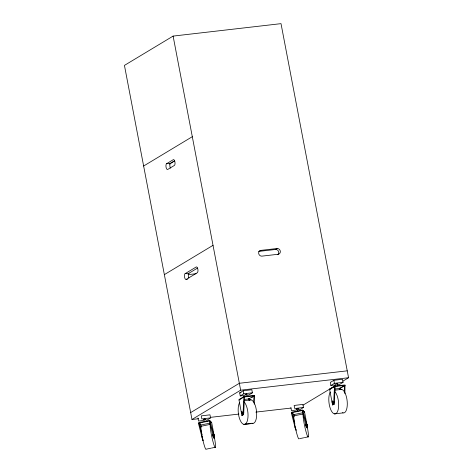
<?xml version="1.0" encoding="UTF-8"?>
<svg xmlns="http://www.w3.org/2000/svg" width="473" height="473" viewBox="0 0 473 473"><rect width="100%" height="100%" fill="white"/><g stroke="black" fill="none" stroke-linecap="round" stroke-linejoin="round"><path stroke-width="0.71" d="M248.833 398.52L249.105 400.205M339.472 388.073L339.744 389.752M253.699 402.015L253.954 395.86L244.458 396.953L243.636 414.62L241.892 415.412L242.986 414.697L243.873 396.492L254.373 395.44L254.238 404.096M344.303 392.283L344.592 385.406L335.097 386.5L334.269 404.173L332.531 404.965L333.625 404.244L334.512 386.039L345.012 384.987L344.876 393.648M202.184 436.857L202.219 437.389L202.202 436.821M213.873 436.792L214.222 436.721L213.749 434.421L214.245 436.733L214.115 435.515M307.178 426.274L306.67 423.985L307.178 426.078L306.652 424.021L307.137 426.297L306.788 426.368M213.116 436.839L212.59 434.669L212.761 434.977M305.54 424.24L306.031 426.415M211.668 422.59L214.624 438.11L214.027 438.317L213.56 437.815L209.297 420.976L199.127 423.099L202.119 434.929M304.571 412.131L307.533 427.687L306.942 427.894L306.474 427.391L302.206 410.552L292.036 412.669L294.85 423.79M213.087 434.569L213.075 435.089M329.983 389.072L334.701 385.968M239.362 399.437L244.062 396.421M203.621 419.646L203.26 419.693L203.632 419.805M241.874 415.383L238.989 399.927A0.71 0.639 59 0 1 239.504 399.165M205.489 419.391C200.854 419.486 207.416 418.776 205.507 419.415M210.556 417.878L201.817 418.936L201.238 415.885L209.977 414.827L210.556 417.878L207.286 419.977L205.832 420.154M303.471 407.448L294.732 408.512L294.147 405.462L302.886 404.397L303.471 407.448L300.201 409.547L298.014 409.813M211.632 422.75L211.697 422.685A0.71 0.698 -42.9 0 0 210.863 422.123L210.881 422.147M342.872 381.161L348.56 377.738L281.015 23.65L173.112 36.09L124.44 65.398L191.985 419.48L198.595 418.723M143.638 166.017L192.304 136.697M166.626 163.693L173.26 159.697A2.968 1.194 83.4 0 1 174.915 161.908A2.968 1.194 83.4 0 1 174.36 165.449L167.72 169.446A2.968 1.194 83.4 0 1 166.064 167.235A2.968 1.194 83.4 0 1 166.626 163.693L170.511 163.25L174.732 160.702M169.44 164.096L174.478 161.062M164.356 274.63L213.027 245.327M185.132 273.654L196.194 266.991A2.968 1.194 83.4 0 1 197.85 269.202A2.968 1.194 83.4 0 1 197.294 272.744L186.232 279.401A2.968 1.194 83.4 0 1 184.576 277.196A2.968 1.194 83.4 0 1 185.132 273.654L189.017 273.205L197.619 268.025M258.583 251.524A2.968 2.672 58.9 0 1 259.263 251.34L260.86 250.383L277.042 248.52A2.968 2.672 58.9 0 1 280.288 251.08A2.968 2.672 58.9 0 1 278.136 254.267L261.953 256.13A2.968 2.672 58.9 0 1 258.707 253.569A2.968 2.672 58.9 0 1 260.86 250.383M259.263 251.34L275.452 249.478L277.042 248.52M190.672 412.586L239.344 383.278L347.241 370.838M191.985 419.48L240.656 390.178L348.56 377.738M245.28 395.345L240.249 395.931L239.663 392.88L243.205 390.745L251.837 389.752L252.416 392.803L248.881 394.931L247.438 395.097M240.249 395.931L243.784 393.796L252.416 392.803M247.143 394.322L244.949 394.624L245.274 394.713M243.814 397.024L239.125 400.034M244.435 399.431L248.863 398.922L253.954 395.86M251.92 397.397L254.604 395.783M338.077 384.65L339.513 384.484L343.055 382.35L342.47 379.299L333.837 380.298L330.302 382.426L330.881 385.477L335.919 384.898M330.881 385.477L334.423 383.349L343.055 382.35M303.045 405.136L335.919 385.347M334.446 386.577L329.569 389.539L329.918 389.575M334.435 389.054L339.502 388.469L344.592 385.406M340.412 388.238L341.482 387.588M342.02 387.269L343.629 386.299M249.732 398.709L248.863 398.922M340.312 388.286L339.502 388.469M304.364 412.397L304.6 412.243A0.71 0.698 -42.9 0 0 303.778 411.699L303.24 411.12M337.462 383.993C339.058 383.213 334.334 384.111 336.096 384.253M297.145 408.897L296.784 409.015L298.847 408.767L297.145 408.897L297.322 408.412M214.63 438.075L209.817 420.491L199.086 422.507C198.193 422.424 198.187 424.216 199.21 423.483M209.379 421.366L210.077 421.218M201.285 426.959L200.777 425.032L210.414 423.057M201.025 426.297L210.272 424.37A11.866 1.2 78.2 0 0 212.105 438.039A11.866 1.2 78.2 0 0 215.446 447.174A11.866 1.2 78.2 0 0 213.494 433.173M307.539 427.651L302.726 410.067L292.001 412.084C291.108 412.001 291.102 413.792 292.125 413.059M302.294 410.942L302.986 410.795M293.538 414.661L302.643 412.769M293.94 415.873L303.187 413.946M213.435 434.498L213.784 434.421M198.518 423.631L202.698 440.079L203.39 439.931M213.56 437.815L214.251 437.667M306.35 424.068L306.693 423.997A11.866 1.2 78.2 0 1 306.953 425.245M306.474 427.391L307.166 427.243M210.798 448.221L206.175 449.184A11.866 1.2 78.2 0 1 202.278 437.253A11.866 1.2 78.2 0 1 201.599 426.51M211.455 448.079L215.422 447.257M299.746 438.619L303.707 437.797M304.37 437.655L308.331 436.833M204.407 418.841L204.253 419.344M203.644 420.42L198.548 421.035L197.968 417.984M296.559 409.99L291.463 410.611L290.877 407.56M188.029 274.647L196.07 273.719M186.232 279.401L187.527 279.253M239.663 392.88L241.106 392.714M243.843 397.426L244.488 397.35M253.983 396.256L254.634 396.179M334.476 386.973L335.126 386.896M344.622 385.802L345.266 385.732M244.571 400.596L251.039 399.845M334.488 390.225L341.677 389.397M332.436 401.116L332.761 401.08M242.46 412.45L243.808 412.296M210.337 417.369L238.966 414.064M255.846 412.119L291.078 408.057M242.235 413.863L242.56 413.828M332.874 403.416L333.199 403.38M242.986 414.697L243.636 414.62M333.625 404.244L334.269 404.173M243.784 424.34L250.258 423.595M334.423 413.893L343.049 412.899M244.31 424.393L252.943 423.394M296.346 430.081L295.607 429.655L291.427 413.207M293.721 414.135L294.076 415.891M213.565 436.869L213.187 435.716M296.269 409.37L296.553 409.133M200.783 425.008L200.156 423.666M203.136 440.505L202.698 440.079M202.29 437.815L202.692 439.145M292.036 412.669L293.757 414.496M199.127 423.099L200.842 424.92M198.429 423.24L198.997 423.855M302.903 410.404L304.582 412.166M302.206 410.552L303.104 411.522M209.988 420.834L211.662 422.555M214.222 436.721L213.737 434.445L213.879 435.568M202.663 439.133L202.503 437.696M295.4 428.248L295.128 426.959L295.383 428.183M306.25 425.919L305.96 424.411M202.539 437.844L202.675 438.577M202.556 437.921L202.692 438.702M337.107 383.242L337.616 385.927M333.837 380.298L334.423 383.349M332.56 404.882L329.622 389.48A0.71 0.639 59 0 1 330.136 388.717M297.387 410.073L297.588 411.143M295.737 428.775L295.986 430.058M246.557 394.157L246.468 393.696L246.983 396.38M243.205 390.745L243.784 393.796M173.112 36.09L240.656 390.178M204.472 420.497L204.679 421.567M202.261 437.649L202.32 437.98M299.084 438.755A11.866 1.2 78.2 0 1 295.187 426.829A11.866 1.2 78.2 0 1 294.508 416.08M307.208 426.504A11.866 1.2 78.2 0 1 308.053 436.975A11.866 1.2 78.2 0 1 304.393 424.695A11.866 1.2 78.2 0 1 303.418 413.78M243.329 411.705A1.188 0.479 83.4 0 1 243.589 412.882A1.188 0.479 83.4 0 1 243.311 413.745M244.009 401.808A11.866 4.783 83.4 0 1 247.681 419.415A11.866 4.783 83.4 0 1 240.379 420.686A11.866 4.783 83.4 0 1 239.592 402.576M250.004 399.886A11.866 4.783 83.4 0 1 256.579 412.054A11.866 4.783 83.4 0 1 251.884 423.158M249.052 400.471A11.866 4.783 83.4 0 1 249.513 400.111M334.18 401.884A1.188 0.479 83.4 0 1 334.169 402.919M334.648 391.354A11.866 4.783 83.4 0 1 338.313 408.962A11.866 4.783 83.4 0 1 331.017 410.233A11.866 4.783 83.4 0 1 330.225 392.123M340.643 389.439A11.866 4.783 83.4 0 1 347.212 401.601A11.866 4.783 83.4 0 1 342.517 412.71M275.452 249.478A2.968 2.672 58.9 0 1 278.461 251.305A2.968 2.672 58.9 0 1 277.822 254.687M188.881 278.094A2.968 1.194 83.4 0 1 189.017 273.205M170.375 168.134A2.968 1.194 83.4 0 1 170.511 163.25M241.543 412.16A1.188 0.479 83.4 0 0 242.146 413.899A1.188 0.479 83.4 0 0 242.365 412.095A1.188 0.479 83.4 0 0 241.543 412.16M332.176 401.707A1.188 0.479 83.4 0 0 332.785 403.445A1.188 0.479 83.4 0 0 333.004 401.642A1.188 0.479 83.4 0 0 332.176 401.707"/></g></svg>
